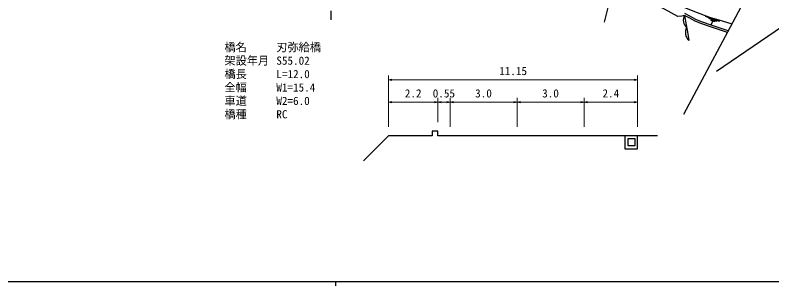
# Model space of a CAD drawing. Units: millimetres at full size, sheet at 1:1000, with parts at other scales. Extents: x 40000 to 680000, y 20000 to 380000.
# Drawn here: x 196267 to 365666, y 204000 to 264574 of the extents above; entities that cross this region are included whole.
import ezdxf
from ezdxf.enums import TextEntityAlignment as Align

# ---------------------------------------------------------------- set-up
doc = ezdxf.new("R2010")
doc.units = ezdxf.units.MM
doc.header["$LTSCALE"] = 1000
for name, color, linetype, lineweight in [('M-BGD', 7, 'Continuous', 25), ('M-BMK-OTRS', 5, 'Continuous', 25), ('M-STR-HTXT', 7, 'Continuous', 13), ('M-STR-STRC', 7, 'Continuous', 25), ('M-TTL-BAND', 7, 'Continuous', 25)]:
    doc.layers.add(name, color=color, linetype=linetype, lineweight=lineweight)
doc.layers.add('M-BMK-HTXT', color=7, linetype='Continuous')
doc.styles.add('ＭＳ ゴシック', font='')
doc.styles.get('ＭＳ ゴシック').set_extended_font_data('MS Gothic')

# ---------------------------------------------------------------- blocks, each defined once
blk = doc.blocks.new('open_arrow')
at = {"color": 0, "linetype": 'Continuous', "lineweight": -2}
blk.add_lwpolyline([(7.5, 1.25), (0, 0), (7.5, -1.25)], dxfattribs=at)

msp = doc.modelspace()

# ---------------------------------------------------------------- linework, layer by layer
at = {"layer": 'M-BGD'}
for p, q in [((350745, 264333), (353973, 263190)), ((351474, 263863), (353331, 263205)), ((351939, 263486), (352931, 263135)), ((352435, 263311), (352027, 262357)), ((335623, 237605), (332748, 237605)), ((332748, 237605), (332748, 234697)), ((335623, 234697), (335623, 237605)), ((335072, 236882), (333414, 236882)), ((333414, 236882), (333414, 235425)), ((335072, 235425), (335072, 236882)), ((332748, 234697), (335623, 234697)), ((333414, 235425), (335072, 235425))]:
    msp.add_line(p, q, dxfattribs=at)
for points in [[(355707, 260708), (352153, 261887), (349794, 262733), (348515, 263261), (347126, 263960), (346105, 264526), (345535, 264368), (344606, 264299), (341602, 265884), (338793, 267338), (336337, 268503), (333709, 269804), (331134, 271210), (329128, 272205), (328556, 272491), (327141, 271958), (319216, 276741), (315155, 279098), (311587, 281033), (306772, 283589), (301789, 286208), (298131, 288113), (296491, 289054), (293818, 290247)], [(296723, 290410), (300945, 288551), (305396, 286563), (309056, 284941), (312674, 283304), (314932, 282086), (317997, 280541), (323116, 277529), (327155, 275098), (329502, 273738), (331846, 272599), (335788, 270692), (340897, 268352), (344127, 267083), (348372, 265367), (351717, 264131), (354545, 263265), (356721, 262612)], [(328217, 262980), (329131, 266605), (329356, 270190), (328498, 272469)], [(346105, 264526), (346470, 262378), (346828, 260359), (347086, 258930)], [(355897, 261066), (352283, 262265), (349938, 263107), (348682, 263625), (347313, 264314), (346155, 264955)], [(340087, 237605), (290873, 237605), (290873, 238636), (289609, 238636), (289615, 237605), (279873, 237605), (274279, 231954)]]:
    msp.add_lwpolyline(points, dxfattribs=at)
for centre, radius, start, end in [((348005, 263446), 2186, 150.4115, 229.06007), ((348698, 260697), 2392, 152.65626, 227.62951)]:
    msp.add_arc(centre, radius, start, end, dxfattribs=at)
at = {"layer": 'M-BMK-OTRS'}
for p, q in [((345963, 242408), (371406, 290192)), ((353267, 252005), (393738, 279702))]:
    msp.add_line(p, q, dxfattribs=at)
at = {"layer": 'M-STR-HTXT'}
for p, q in [((279873, 239605), (279873, 251105)), ((335623, 239605), (335623, 251105)), ((279873, 250105), (335623, 250105)), ((290873, 240636), (290873, 246105)), ((293623, 239605), (293623, 246105)), ((308623, 239605), (308623, 246105)), ((323623, 239605), (323623, 246105)), ((279873, 245105), (290873, 245105)), ((290873, 245105), (293623, 245105)), ((293623, 245105), (308623, 245105)), ((308623, 245105), (323623, 245105)), ((323623, 245105), (335623, 245105))]:
    msp.add_line(p, q, dxfattribs=at)
at = {"layer": 'M-STR-STRC'}
msp.add_line((266946, 265518), (266946, 263518), dxfattribs=at)
at = {"layer": 'M-TTL-BAND'}
for p, q in [((40000, 205000), (579000, 205000)), ((268000, 205000), (268000, 204000))]:
    msp.add_line(p, q, dxfattribs=at)

# ---------------------------------------------------------------- block references
at = {"layer": 'M-STR-HTXT', "xscale": 100, "yscale": 100}
for p in [(279873, 250105), (279873, 245105), (290873, 245105), (293623, 245105), (308623, 245105), (323623, 245105)]:
    msp.add_blockref('open_arrow', p, dxfattribs=at)
at = {"layer": 'M-STR-HTXT', "xscale": 100, "yscale": 100, "rotation": 180}
for p in [(335623, 250105), (290873, 245105), (293623, 245105), (308623, 245105), (323623, 245105), (335623, 245105)]:
    msp.add_blockref('open_arrow', p, dxfattribs=at)

# ---------------------------------------------------------------- texts
at = {"layer": 'M-BMK-HTXT', "style": 'ＭＳ ゴシック'}
for s, p in [('橋名', (243125, 257394)), ('刃弥給橋', (254740, 257394)), ('架設年月', (243125, 254394)), ('S55.02', (254740, 254394)), ('橋長', (243125, 251394)), ('L=12.0', (254740, 251394)), ('全幅', (243125, 248394)), ('W1=15.4', (254740, 248394)), ('車道', (243125, 245394)), ('W2=6.0', (254740, 245394)), ('橋種', (243125, 242394)), ('RC', (254740, 242394))]:
    msp.add_text(s, height=1833, dxfattribs=at).set_placement(p, align=Align.MIDDLE_LEFT)
at = {"layer": 'M-STR-HTXT', "style": 'ＭＳ ゴシック'}
for s, p in [('11.15', (304623, 250605)), ('2.2', (283498, 245605)), ('0.55', (289748, 245605)), ('3.0', (299248, 245605)), ('3.0', (314248, 245605)), ('2.4', (327748, 245605))]:
    msp.add_text(s, height=1833, dxfattribs=at).set_placement(p, align=Align.BOTTOM_LEFT)

doc.saveas('drawing.dxf')
